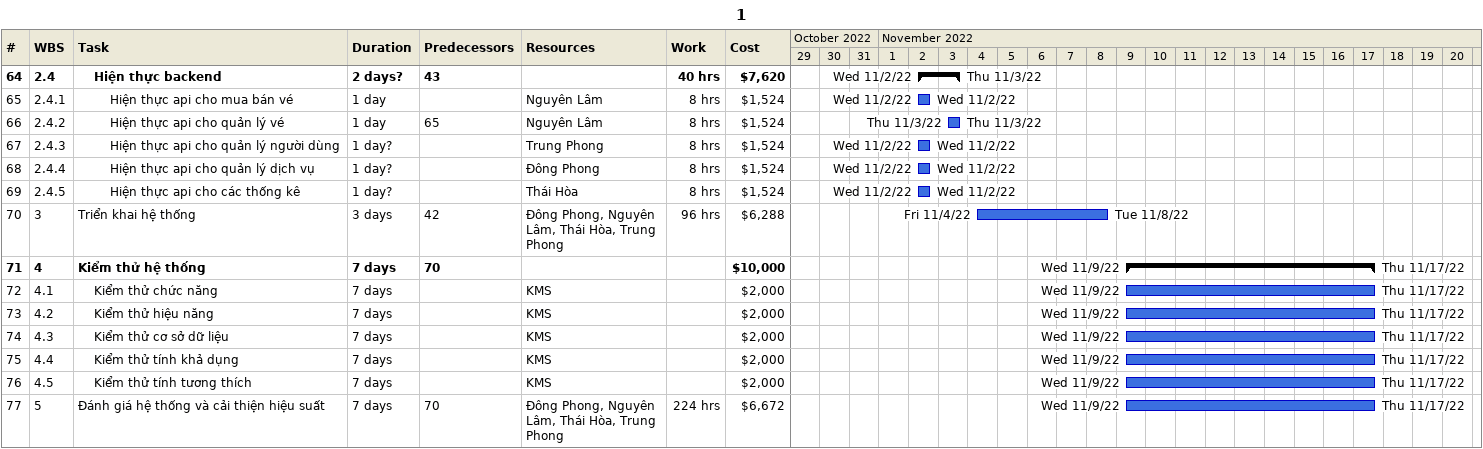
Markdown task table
1

| ID | WBS | Task | Duration | Start | Finish | Predecessors | Resources | Work (h) | Cost ($) |
|---|---|---|---|---|---|---|---|---|---|
| 64 | 2.4 | **Hiện thực backend** | 2d? | 2022-11-02 | 2022-11-03 | 43 |  | 40 | 7620 |
| 65 | 2.4.1 | Hiện thực api cho mua bán vé | 1d | 2022-11-02 | 2022-11-02 |  | Nguyên Lâm | 8 | 1524 |
| 66 | 2.4.2 | Hiện thực api cho quản lý vé | 1d | 2022-11-03 | 2022-11-03 | 65 | Nguyên Lâm | 8 | 1524 |
| 67 | 2.4.3 | Hiện thực api cho quản lý người dùng | 1d? | 2022-11-02 | 2022-11-02 |  | Trung Phong | 8 | 1524 |
| 68 | 2.4.4 | Hiện thực api cho quản lý dịch vụ | 1d? | 2022-11-02 | 2022-11-02 |  | Đông Phong | 8 | 1524 |
| 69 | 2.4.5 | Hiện thực api cho các thống kê | 1d? | 2022-11-02 | 2022-11-02 |  | Thái Hòa | 8 | 1524 |
| 70 | 3 | Triển khai hệ thống | 3d | 2022-11-04 | 2022-11-08 | 42 | Đông Phong, Nguyên Lâm, Thái Hòa, Trung Phong | 96 | 6288 |
| 71 | 4 | **Kiểm thử hệ thống** | 7d | 2022-11-09 | 2022-11-17 | 70 |  |  | 10000 |
| 72 | 4.1 | Kiểm thử chức năng | 7d | 2022-11-09 | 2022-11-17 |  | KMS |  | 2000 |
| 73 | 4.2 | Kiểm thử hiệu năng | 7d | 2022-11-09 | 2022-11-17 |  | KMS |  | 2000 |
| 74 | 4.3 | Kiểm thử cơ sở dữ liệu | 7d | 2022-11-09 | 2022-11-17 |  | KMS |  | 2000 |
| 75 | 4.4 | Kiểm thử tính khả dụng | 7d | 2022-11-09 | 2022-11-17 |  | KMS |  | 2000 |
| 76 | 4.5 | Kiểm thử tính tương thích | 7d | 2022-11-09 | 2022-11-17 |  | KMS |  | 2000 |
| 77 | 5 | Đánh giá hệ thống và cải thiện hiệu suất | 7d | 2022-11-09 | 2022-11-17 | 70 | Đông Phong, Nguyên Lâm, Thái Hòa, Trung Phong | 224 | 6672 |
